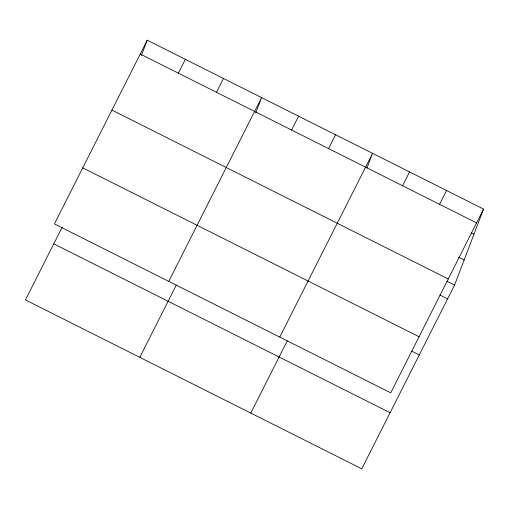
<?xml version="1.0" encoding="UTF-8"?>
<svg xmlns="http://www.w3.org/2000/svg" width="509" height="509" viewBox="0 0 509 509"><rect width="100%" height="100%" fill="white"/><g stroke="black" fill="none" stroke-linecap="round" stroke-linejoin="round"><path stroke-width="0.76" d="M141.394 55.519L147.241 40.192L483.55 209.072L454.582 285.059L361.759 468.808L25.45 299.928L62.314 226.944M255.741 112.934L261.588 97.613L168.765 281.362M366.989 167.97L372.569 153.343L279.746 337.092M147.241 40.192L54.418 223.941L390.734 392.827L483.55 209.072M178.373 73.162L185.352 59.33M216.484 92.301L223.47 78.475M139.797 357.343L176.305 285.065M291.593 130.018L298.579 116.192M328.591 148.59L335.571 134.764M250.778 413.073L287.292 340.795M402.574 185.747L409.56 171.921M439.572 204.325L446.558 190.5M140.255 54.018L476.564 222.897M471.2 232.747L473.987 234.146M458.558 257.179L464.138 259.984M111.929 110.097L448.238 278.977M446.902 281.203L454.582 285.059M439.916 295.029L447.596 298.885M82.744 167.868L419.06 336.748M411.59 351.102L419.27 354.958M53.776 243.849L390.085 412.729"/></g></svg>
